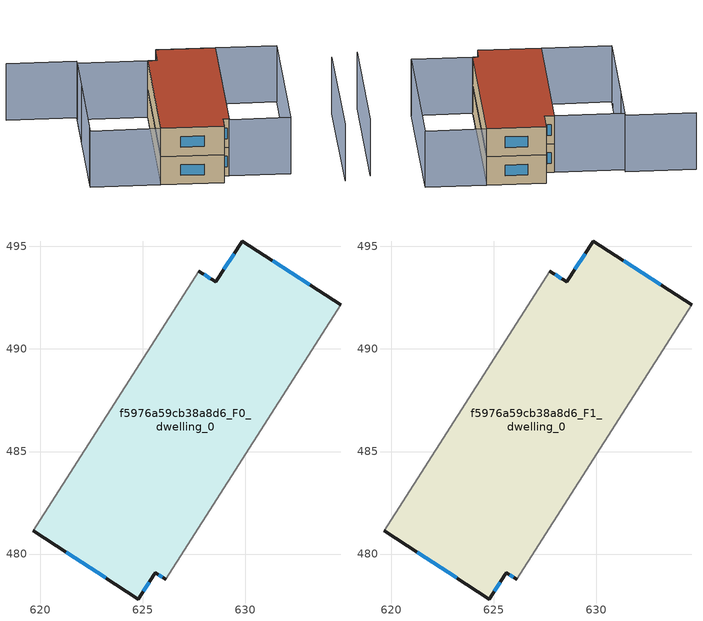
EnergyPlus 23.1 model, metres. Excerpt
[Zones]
f5976a59cb38a8d6_F0_dwelling_0
 floor ground (EU_floor_Construction): 634.66,492.16 626.12,478.77 625.62,479.09 625.57,479.01 624.79,477.81 619.68,481.14 627.74,493.8 628.56,493.27 629.87,495.26 z0
 wall outside (EU_wall_Construction): 619.68,481.14 624.79,477.81 625.57,479.01 625.62,479.09 626.12,478.77 / 634.66,492.16 629.87,495.26 628.56,493.27 627.74,493.8 z0:3
 wall adiabatic (EU_wall_Construction): 627.74,493.8 619.68,481.14 / 626.12,478.77 634.66,492.16 z0:3
 window (EU_Window_Construction): 625.03,478.18 625.32,478.64 / 621.27,480.1 623.19,478.85 / 628.31,493.43 628,493.63 / 629.46,494.64 628.97,493.89 / 633.16,493.13 631.36,494.3 / 625.78,478.99 625.97,478.87 z0.93:2.07
f5976a59cb38a8d6_F1_dwelling_0
 floor to f5976a59cb38a8d6_F0_dwelling_0 (EU_floor_Construction): 634.65,492.16 626.12,478.77 625.62,479.09 625.57,479.01 624.78,477.81 619.68,481.14 627.74,493.8 628.56,493.27 629.87,495.26 z3
 wall outside (EU_wall_Construction): 619.68,481.14 624.79,477.81 625.57,479.01 625.62,479.09 626.12,478.77 / 634.66,492.16 629.87,495.26 628.56,493.27 627.74,493.8 z3:6
 wall adiabatic (EU_wall_Construction): 627.74,493.8 619.68,481.14 / 626.12,478.77 634.66,492.16 z3:6
 window (EU_Window_Construction): 625.03,478.18 625.32,478.64 / 621.27,480.1 623.19,478.85 / 628.31,493.43 628,493.63 / 629.46,494.64 628.97,493.89 / 633.16,493.13 631.36,494.3 / 625.78,478.99 625.97,478.87 z3.93:5.07
 roof outside (EU_roof_Construction): 626.12,478.77 634.66,492.16 629.87,495.26 628.56,493.27 627.74,493.8 619.68,481.14 624.79,477.81 625.57,479.01 625.62,479.09 z6
shading: 616.57,501.54 622.31,497.88 / 622.31,497.88 614.55,485.71 / 634.26,471.12 642.28,483.71 / 626.09,478.72 634.65,492.16 / 634.65,492.16 639.66,488.98 / 639.66,488.98 631.1,475.53 / 631.1,475.53 626.09,478.72 / 627.76,493.82 619.68,481.14 / 619.68,481.14 613.96,484.78 / 613.96,484.78 622.04,497.46 / 622.04,497.46 627.76,493.82 z0:6
[Building]
EU S2 Campaign: North Axis=0; Terrain=City; Solar Distribution=FullExterior
[Site:Location]
Montreal-Trudeau.Intl.AP: Latitude=45.4667; Longitude=-73.75; Time Zone=-5; Elevation=36
[SizingPeriod:WeatherFileDays]
AnnualSizingPeriod: Begin Month=1; Begin Day of Month=1; End Month=12; End Day of Month=31; Day of Week for Start Day=Monday; Use Weather File Daylight Saving Period=No; Use Weather File Rain and Snow Indicators=No
[MATERIAL]
EU_InternalMass_Material: Roughness=MediumRough; Thickness=0.1; Conductivity=1; Density=1800; Specific Heat=900; Thermal Absorptance=0.9; Solar Absorptance=0.7; Visible Absorptance=0.7
[MATERIAL:NOMASS] Roughness=MediumRough; Thermal Absorptance=0.9; Solar Absorptance=0.7; Visible Absorptance=0.7
Name | Thermal Resistance
EU_wall_NoMass; EU_floor_NoMass | 1.51479
EU_roof_NoMass | 2.84114
[WINDOWMATERIAL:SIMPLEGLAZINGSYSTEM]
EU_Window_SimpleGlazing: UFactor=3.53504; Solar Heat Gain Coefficient=0.8; Visible Transmittance=0.8
[CONSTRUCTION]
EU_wall_Construction: EU_wall_NoMass
EU_roof_Construction: EU_roof_NoMass
EU_floor_Construction: EU_floor_NoMass
EU_Window_Construction: EU_Window_SimpleGlazing
EU_InternalMass_Construction: EU_InternalMass_Material
[ZONE] Type=1; Multiplier=1; Ceiling Height=autocalculate; Floor Area=autocalculate; Part of Total Floor Area=Yes
Name | Volume
f5976a59cb38a8d6_F0_dwelling_0 | 340.441
f5976a59cb38a8d6_F1_dwelling_0 | 340.44
[INTERNALMASS] Construction=EU_InternalMass_Construction; Surface Area=113.48
Name | Zone or ZoneList
f5976a59cb38a8d6_F0_dwelling_0_EU_InternalMass | f5976a59cb38a8d6_F0_dwelling_0
f5976a59cb38a8d6_F1_dwelling_0_EU_InternalMass | f5976a59cb38a8d6_F1_dwelling_0
[OTHEREQUIPMENT] Fuel Type=Electricity; Design Level Calculation Method=Watts/Area; Power per Zone Floor Area=1; Fraction Latent=0; Fraction Radiant=0; Fraction Lost=0; Carbon Dioxide Generation Rate=0; EndUse Subcategory=EU_Step8_InternalGains
Name | Zone or ZoneList or Space or SpaceList | Schedule
EU_Step8_InternalGain_f5976a59cb38a8d6_F0_dwelling_0_f000 | f5976a59cb38a8d6_F0_dwelling_0 | EU_Step8_GainSchedule_f5976a59cb38a8d6_F0_dwelling_0_f000
EU_Step8_InternalGain_f5976a59cb38a8d6_F1_dwelling_0_f000 | f5976a59cb38a8d6_F1_dwelling_0 | EU_Step8_GainSchedule_f5976a59cb38a8d6_F1_dwelling_0_f000
[ZONEVENTILATION:DESIGNFLOWRATE] Schedule=EU_AlwaysOn; Design Flow Rate Calculation Method=AirChanges/Hour; Air Changes per Hour=0.775154; Ventilation Type=Natural; Fan Pressure Rise=0; Fan Total Efficiency=1; Constant Term Coefficient=1; Temperature Term Coefficient=0; Velocity Term Coefficient=0; Velocity Squared Term Coefficient=0; Minimum Indoor Temperature=-100; Maximum Indoor Temperature=100; Delta Temperature=-100; Minimum Outdoor Temperature=-100; Maximum Outdoor Temperature=100; Maximum Wind Speed=40
Name | Zone or ZoneList or Space or SpaceList
EU_ConstantAir_f5976a59cb38a8d6_F0_dwelling_0 | f5976a59cb38a8d6_F0_dwelling_0
EU_ConstantAir_f5976a59cb38a8d6_F1_dwelling_0 | f5976a59cb38a8d6_F1_dwelling_0
[HVACTEMPLATE:THERMOSTAT] Constant Heating Setpoint=20; Constant Cooling Setpoint=50
EU_HeatOnly_f5976a59cb38a8d6_F0_dwelling_0; EU_HeatOnly_f5976a59cb38a8d6_F1_dwelling_0
[HVACTEMPLATE:ZONE:IDEALLOADSAIRSYSTEM] System Availability Schedule=EU_AlwaysOn; Maximum Heating Supply Air Temperature=50; Minimum Cooling Supply Air Temperature=13; Maximum Heating Supply Air Humidity Ratio=0.0156; Minimum Cooling Supply Air Humidity Ratio=0.0077; Heating Limit=NoLimit; Cooling Limit=NoLimit; Heating Availability Schedule=EU_AlwaysOn; Cooling Availability Schedule=EU_CoolingOff; Dehumidification Control Type=ConstantSensibleHeatRatio; Cooling Sensible Heat Ratio=0.7; Dehumidification Setpoint=60; Humidification Control Type=None; Humidification Setpoint=30; Outdoor Air Method=None; Outdoor Air Flow Rate per Person=0.00944; Outdoor Air Flow Rate per Zone Floor Area=0; Outdoor Air Flow Rate per Zone=0; Demand Controlled Ventilation Type=None; Outdoor Air Economizer Type=NoEconomizer; Heat Recovery Type=None; Sensible Heat Recovery Effectiveness=0.7; Latent Heat Recovery Effectiveness=0.65
Name | Template Thermostat
f5976a59cb38a8d6_F0_dwelling_0 | EU_HeatOnly_f5976a59cb38a8d6_F0_dwelling_0
f5976a59cb38a8d6_F1_dwelling_0 | EU_HeatOnly_f5976a59cb38a8d6_F1_dwelling_0
[SIZING:ZONE] Zone Cooling Design Supply Air Temperature Input Method=SupplyAirTemperature; Zone Cooling Design Supply Air Temperature=13; Zone Heating Design Supply Air Temperature Input Method=SupplyAirTemperature; Zone Heating Design Supply Air Temperature=50; Zone Cooling Design Supply Air Humidity Ratio=0.008; Zone Heating Design Supply Air Humidity Ratio=0.008; Cooling Design Air Flow Method=DesignDay; Cooling Design Air Flow Rate=0; Cooling Minimum Air Flow per Zone Floor Area=0.000762; Cooling Minimum Air Flow=0; Cooling Minimum Air Flow Fraction=0.2; Heating Design Air Flow Method=DesignDay; Heating Design Air Flow Rate=0; Heating Maximum Air Flow per Zone Floor Area=0.002032; Heating Maximum Air Flow=0.141576; Heating Maximum Air Flow Fraction=0.3; Account for Dedicated Outdoor Air System=No; Dedicated Outdoor Air System Control Strategy=NeutralSupplyAir; Dedicated Outdoor Air Low Setpoint Temperature for Design=autosize; Dedicated Outdoor Air High Setpoint Temperature for Design=autosize; Zone Load Sizing Method=Sensible Load Only No Latent Load; Zone Latent Cooling Design Supply Air Humidity Ratio Input Method=HumidityRatioDifference; Zone Cooling Design Supply Air Humidity Ratio Difference=0.005; Zone Latent Heating Design Supply Air Humidity Ratio Input Method=HumidityRatioDifference; Zone Humidification Design Supply Air Humidity Ratio Difference=0.005
f5976a59cb38a8d6_F0_dwelling_0; f5976a59cb38a8d6_F1_dwelling_0
[SCHEDULE:CONSTANT]
Name | Hourly Value
EU_AlwaysOn | 1
EU_CoolingOff | 0
[SCHEDULE:FILE] Column Number=1; Rows to Skip at Top=0; Number of Hours of Data=8760; Column Separator=Comma; Interpolate to Timestep=No; Minutes per Item=60; Adjust Schedule for Daylight Savings=Yes
Name | File
EU_Step8_GainSchedule_f5976a59cb38a8d6_F0_dwelling_0_f000 | ../../schedules/f5976a59cb38a8d6/f5976a59cb38a8d6_F0_dwelling_0_f000_gain.csv
EU_Step8_GainSchedule_f5976a59cb38a8d6_F1_dwelling_0_f000 | ../../schedules/f5976a59cb38a8d6/f5976a59cb38a8d6_F1_dwelling_0_f000_gain.csv
